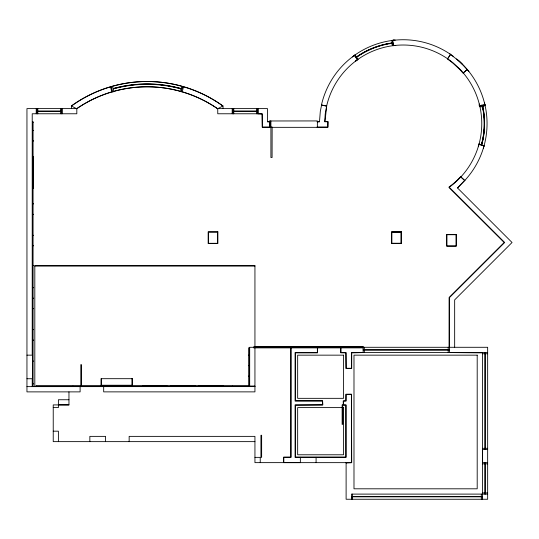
<?xml version="1.0" encoding="UTF-8"?>
<svg xmlns="http://www.w3.org/2000/svg" width="539" height="539" viewBox="0 0 539 539"><rect width="100%" height="100%" fill="white"/><g stroke="black" fill="none" stroke-linecap="round" stroke-linejoin="round"><path stroke-width="0.81" d="M317.363 121.767L319.486 121.767L320.301 111.438L321.608 104.97L326.641 106.042L325.226 113.985L324.68 121.767L327.82 121.767L327.82 127.036L317.363 127.036M270.511 127.036L270.194 127.345L270.201 120.979M300.041 457.362L300.674 457.362M315.766 457.362L316.393 457.362M363.461 352.56L351.724 352.877L351.704 368.38L346.051 368.595L345.795 352.877L340.749 352.802L340.635 347.291M391.557 232.093L401.353 232.093M401.353 243.338L391.557 243.338M449.088 347.385L449.391 346.981M449.391 352.56L449.391 297.663L504.659 242.496L449.236 187.255A79.664 79.664 0 0 0 457.2 180.653L460.845 176.954A78.559 78.559 0 0 0 463.257 72.927A83.99 83.99 0 0 0 459.713 68.985L453.245 63.009A83.902 83.902 0 0 0 449.075 59.789L447.606 58.764L450.678 54.284L447.606 58.764A78.559 78.559 0 0 0 326.6 106.176L321.446 105.004L321.675 104.66M484.089 145.671C467.933 140.524 495.078 149.552 478.969 144.378M183.334 86.671C182.748 93.139 179.837 93.88 182.836 86.563M478.288 146.716L479.036 144.115M483.335 148.272L484.137 145.496M464.995 180.242L457.49 187.936L512.05 242.496L454.66 299.886L454.66 347.291M457.49 187.936L464.746 180.437L460.845 176.954L464.719 180.552A83.841 83.841 0 0 0 467.293 69.518L463.257 72.927L467.273 69.491L459.457 61.412L449.782 53.86M447.498 58.434L447.363 58.96L448.893 60.045A83.565 83.565 0 0 1 453.043 63.252L459.491 69.208A83.693 83.693 0 0 1 463.014 73.122L463.459 73.156M354.709 55.187L352.358 56.918L355.012 54.971L358.051 59.297L357.687 59.553L354.655 55.227L354.325 55.463L357.377 59.768L357.653 59.573L355.565 61.116L357.795 59.472M186.514 87.635L180.08 85.768A129.65 129.65 0 0 0 114.221 85.768L107.787 87.635A129.367 129.367 0 0 0 71.391 105.994L76.659 108.737A124.179 124.179 0 0 1 217.648 108.743L223.025 105.913L223.025 108.608M112.968 91.59C111.607 92.849 109.835 86.085 111.458 86.53C114.571 85.782 113.325 99.257 111.472 86.563M479.892 106.513C493.225 101.002 477.682 111.627 479.279 103.946M482.486 449.182L482.486 462.967M392.392 40.438C391.55 40.317 391.503 46.287 393.241 45.653C394.979 43.551 389.764 38.377 395.255 40.115M392.466 40.432L393.106 45.674M393.046 45.68L395.761 45.37M37.407 111.034L61.203 111.034M233.374 111.034L257.17 111.034M37.407 111.351L61.203 111.351M233.374 111.351L257.17 111.351M270.194 127.036L262.331 127.036L262.331 113.769L217.756 113.769L217.756 108.608L267.492 108.608L267.492 121.767L270.012 121.753M316.972 121.753L319.486 121.753M267.492 121.767L269.52 121.767M32.529 122.077L33.054 122.077M32.529 122.185L33.081 122.185M270.908 127.036L272.141 127.036L272.087 157.509L270.908 157.509L270.908 120.979M32.529 130.364L33.081 130.364M32.529 130.465L33.054 130.465M32.529 130.573L33.081 130.573M32.529 140.841L33.081 140.841M32.529 140.948L33.054 140.948M32.529 141.05L33.081 141.05M32.529 156.566L33.081 156.566M32.529 156.674L33.371 156.674L33.371 188.118L32.529 188.118M32.529 156.775L33.081 156.775M32.529 188.017L33.081 188.017M32.529 188.226L33.081 188.226M32.529 203.735L33.081 203.735M32.529 203.843L33.054 203.843M32.529 203.944L33.081 203.944M32.529 214.219L33.081 214.219M32.529 214.327L33.054 214.327M32.529 214.428L33.081 214.428M32.529 235.287L33.081 235.186M32.529 235.395L33.081 235.395M32.529 245.669L33.081 245.669M32.529 245.771L33.054 245.771M32.529 245.878L33.081 245.878M32.529 265.323L33.081 265.323M32.529 265.424L33.081 265.424M32.529 265.532L33.081 265.532M34.813 266.084L254.94 266.084M32.529 287.597L33.081 287.597M32.529 287.705L33.054 287.705M32.529 287.806L33.081 287.806M32.529 298.08L33.081 298.08M32.529 298.182L33.054 298.182M32.529 298.289L33.081 298.289M32.529 308.564L33.081 308.564M32.529 308.665L33.054 308.665M32.529 308.773L33.081 308.773M32.529 329.524L33.081 329.524M32.529 329.632L33.054 329.632M32.529 329.733L33.081 329.733M32.529 340.008L33.081 340.008M32.529 340.116L33.054 340.116M32.529 340.217L33.081 340.217M254.549 346.638L363.145 346.638L363.145 352.56M278.265 346.692L253.707 346.799L253.707 347.871L363.145 347.871M278.474 346.692L286.809 346.692M287.017 346.692L363.145 346.799M249.045 347.763L249.045 386.025L248.991 347.763L249.678 347.763M363.145 349.771L449.391 349.771M363.145 350.087L449.391 350.087M487.654 352.56L351.408 352.56L351.408 368.285L346.112 368.285L346.112 352.56L340.951 352.56L340.951 347.291M482.661 352.877L449.075 352.56M482.486 353.739L487.654 353.739M248.964 355.053L249.651 355.053M26.95 355.154L32.219 355.154L32.219 113.769L76.821 113.769L76.821 108.608L26.95 108.608L26.95 391.88L80.109 391.88L80.109 386.604M248.964 355.262L249.651 355.262M32.529 360.975L33 360.975M32.529 361.076L33.054 361.076M32.529 361.184L33 361.184M248.964 365.536L249.651 365.536M248.964 365.745L249.651 365.745M248.964 376.013L249.651 376.013M248.964 376.229L249.651 376.229M26.95 378.742L32.232 378.742L32.232 386.604M33 383.775L32.529 383.775L32.529 121.976L33.081 121.922L33.054 386.604M32.529 383.876L33.054 383.876M33 383.984L32.529 383.984L32.529 386.497L33 386.497M101.009 385.244L132.453 385.244M101.009 385.5L101.534 385.5L101.534 378.688M132.453 385.5L131.934 385.5L131.934 378.688M101.298 385.971L35.81 385.971L35.81 386.604M132.358 385.971L143.273 385.971M165.945 385.971L171.82 385.971M194.491 385.971L199.531 385.971M222.196 385.971L249.065 385.971M26.95 386.631L254.94 386.604M68.958 399.743L58.401 399.743L58.394 407.592L53.233 407.592M68.958 391.88L68.958 404.897L53.233 404.91L53.233 441.636L254.947 441.636M53.233 431.18L58.394 431.18L58.394 441.636M482.486 448.32L487.654 448.32M482.486 449.499L487.654 449.499M254.947 457.362L260.236 457.362L260.236 462.637M482.486 462.651L487.654 462.651M346.112 462.967L351.718 462.684L351.435 394.15L345.917 394.225L345.795 400.726L343.235 401.009L343.282 405.072L345.795 405.207L345.795 457.045L295.406 457.045L295.406 405.207L322.841 404.897L322.591 400.733L295.406 400.726L295.406 352.877L317.458 352.863L317.68 347.291M482.486 463.83L487.654 463.83M482.486 492.922L487.654 492.922M487.654 494.101L351.408 494.101L351.408 499.249M351.408 496.52L482.486 496.52M351.408 496.83L482.486 496.83M58.401 404.897L68.958 404.91M326.708 105.732L325.004 121.45L328.096 121.619L327.88 127.339L262.271 127.339L262.015 114.086L258.04 113.803M181.387 91.61C180.006 92.048 181.158 85.095 183.28 86.658M461.216 176.671L460.616 176.738L456.984 180.424A79.395 79.395 0 0 1 449.041 187.006L449.007 187.471L504.214 242.496L449.115 297.515L449.075 347.291M453.663 56.615L450.597 54.419A83.841 83.841 0 0 0 321.446 105.004M456.621 58.946L463.513 65.32L468.89 71.471M113.426 88.558L113.507 88.861A126.692 126.692 0 0 1 180.794 88.861L180.882 88.558A127.009 127.009 0 0 0 113.426 88.558A126.928 126.928 0 0 1 180.848 88.578M484.386 102.626L485.06 105.435M484.999 105.152C485.39 104.344 479.063 105.112 479.865 106.378M391.947 43.322L391.9 43.012A81.362 81.362 0 0 0 356.791 56.763L356.966 57.019A81.045 81.045 0 0 1 391.947 43.322L391.88 43.039A81.274 81.274 0 0 0 356.825 56.77M317.053 127.036L317.363 127.345L317.377 120.925L269.419 120.979L269.419 127.372M485.228 352.56L485.228 449.499M485.228 462.651L485.228 494.101M484.911 352.56L484.911 449.499M484.911 462.651L484.911 494.101M482.486 352.56L482.486 499.262M481.307 494.101L481.307 499.249M448.212 347.291L448.212 352.56M364.324 347.291L364.324 352.56M352.587 494.101L352.587 499.249M346.112 462.651L346.112 499.249L487.654 499.262L487.654 347.291L249.678 347.291L249.678 386.604M336.942 346.638L336.942 347.291M323.838 346.638L323.838 347.291M317.363 347.291L317.363 352.56L295.089 352.56L295.089 401.043L322.531 401.043L322.531 404.897L295.089 404.897L295.089 457.362L346.112 457.362L346.112 404.897L343.545 404.897L343.545 401.043L346.112 401.043L346.112 394.467L351.408 394.467L351.408 462.651L254.947 462.637L254.94 436.368L129.151 436.368L129.151 441.636M316.083 457.362L316.083 462.651M300.358 457.362L300.358 462.651L283.824 462.637L283.824 457.362L291.08 457.362L291.08 347.291M290.764 347.291L290.764 457.045L283.649 457.099L283.507 462.637M289.638 346.638L289.638 347.291M287.017 346.665L287.017 347.291M286.809 346.665L286.809 347.291M278.474 346.665L278.474 347.291M278.265 346.665L278.265 347.291M262.54 346.692L262.54 347.291M258.74 346.638L258.74 347.291M258.349 108.608L258.349 113.769M257.561 108.608L257.561 113.769M257.17 108.608L257.17 113.769M256.78 108.608L256.78 113.769M254.839 386.604L254.839 386.025L232.774 386.025L232.774 386.604M233.771 108.608L233.771 113.769M233.374 108.608L233.374 113.769M232.983 108.608L232.983 113.769M232.565 386.604L232.565 386.025L132.56 386.025L132.56 386.604M232.194 108.608L232.194 113.769M223.126 386.025L223.126 385.452L199.019 385.452L199.019 386.025M222.971 386.025L222.971 386.604M222.863 385.452L199.282 385.452M222.762 386.025L222.762 386.604M199.383 386.025L199.383 386.604M199.174 386.025L199.174 386.604M194.956 386.025L194.956 385.452L170.85 385.452L170.85 386.025M194.801 386.025L194.801 386.604M194.694 385.452L171.112 385.452M194.592 386.025L194.592 386.604M171.213 386.025L171.213 386.604M171.004 386.025L171.004 386.604M166.787 386.025L166.787 385.452L142.673 385.452L142.673 386.025M166.625 386.025L166.625 386.604M166.524 385.452L142.936 385.452M166.416 386.025L166.416 386.604M143.044 386.025L143.044 386.604M142.835 386.025L142.835 386.604M132.351 386.025L132.351 386.604M105.57 441.636L105.57 436.368L89.845 436.368L89.845 441.636M103.683 386.604L103.683 391.873L254.94 391.873L254.94 265.424L34.813 265.424L34.813 386.604M101.11 386.025L101.11 386.604M100.901 386.604L100.901 386.025L73.075 386.025L73.075 386.604M81.517 386.604L81.517 364.66L80.81 364.66L80.81 386.604M72.866 386.604L72.866 386.025L36.383 386.025L36.383 386.604M71.539 108.608L71.391 105.994A129.454 129.454 0 0 1 222.917 105.994A129.367 129.367 0 0 0 186.501 87.628M62.383 108.608L62.383 113.769M61.594 108.608L61.594 113.769M61.203 108.608L61.203 113.769M60.806 108.608L60.806 113.769M37.797 108.608L37.797 113.769M37.407 108.608L37.407 113.769M37.016 108.608L37.016 113.769M36.228 108.608L36.228 113.769M36.174 386.604L36.174 386.025L35.911 386.604M76.659 108.743A124.105 124.105 0 0 1 110.623 92.277L116.606 90.606A124.341 124.341 0 0 1 177.702 90.606L183.678 92.284A124.105 124.105 0 0 1 217.628 108.743M458.042 60.152A97.141 97.141 0 0 1 462.179 63.979M482.769 106.56L482.459 106.628A81.045 81.045 0 0 1 481.59 144.183L481.893 144.263A81.362 81.362 0 0 0 482.769 106.56M482.749 106.594L482.493 106.648A81.012 81.012 0 0 1 481.617 144.162L481.873 144.23A81.274 81.274 0 0 0 482.742 106.594M217.864 231.831L208.162 231.831L208.162 243.567L217.864 243.567L217.864 231.831M401.306 231.831L391.604 231.831L391.604 243.567L401.306 243.567L401.306 231.831M217.601 232.093L208.425 232.093L208.425 243.311L217.601 243.311L217.601 232.093M401.043 232.093L391.866 232.093L391.866 243.311L401.043 243.311L401.043 232.093M456.338 234.452L446.642 234.452L446.642 246.188L456.338 246.188L456.338 234.452M456.075 234.714L446.898 234.714L446.898 245.932L456.075 245.932L456.075 234.714M343.545 355.154L297.663 355.154L297.663 398.334L343.545 398.334L343.545 355.154M477.197 355.154L353.988 355.154L353.988 488.806L477.197 488.806L477.197 355.154M132.453 378.688L101.009 378.688L101.009 386.025L132.453 386.025L132.453 378.688M342.723 404.91L342.137 404.91L342.137 424.388L342.723 424.388L342.723 404.91M343.545 407.605L297.663 407.605L297.663 454.781L343.545 454.781L343.545 407.605M261.637 435.296L260.937 435.296L260.937 457.362L261.637 457.362L261.637 435.296"/></g></svg>
